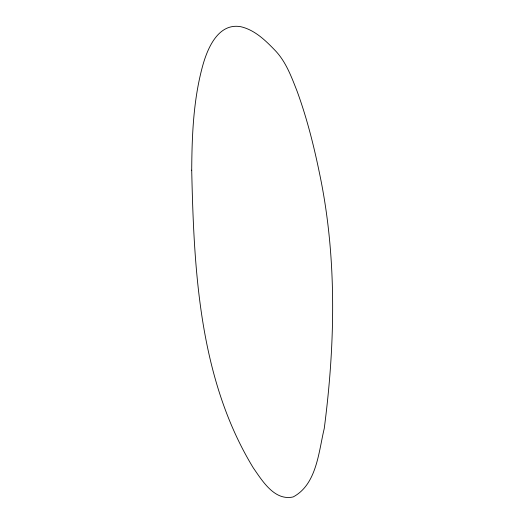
<?xml version="1.0" encoding="UTF-8"?>
<svg xmlns="http://www.w3.org/2000/svg" width="524" height="524" viewBox="0 0 524 524"><rect width="100%" height="100%" fill="white"/><g stroke="black" fill="none" stroke-linecap="round" stroke-linejoin="round"><path stroke-width="0.79" d="M191.712 170.169C193.959 271.196 199.297 379.278 253.275 467.847C262.321 480.849 274.471 501.114 293.139 496.949C316.863 484.392 318.644 451.655 324.251 428.488C335.249 343.96 337.142 257.107 319.516 173.333C313.797 145.508 306.828 117.854 297.069 91.15C291.396 76.74 285.881 61.498 274.877 50.186C265.314 40.263 254.599 29.861 240.719 26.698C217.925 22.656 207.183 49.027 202.421 66.751C193.356 100.385 191.954 135.513 191.712 170.169"/></g></svg>
